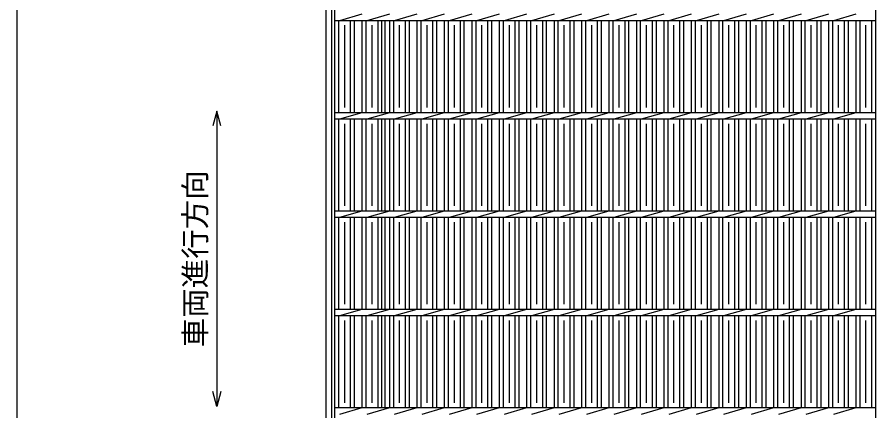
# Model space of a CAD drawing. Units: millimetres, scale not verified. Extents: x -1820 to 1736, y -1282 to 1048.
# Drawn here: x -1724 to -851, y -1 to 399 of the extents above; entities that cross this region are included whole.
import ezdxf
from ezdxf.enums import TextEntityAlignment as Align

# ---------------------------------------------------------------- set-up
doc = ezdxf.new("R2010")
doc.units = ezdxf.units.MM
doc.header["$LTSCALE"] = 10
for name, color, linetype, lineweight in [('0_2', 150, 'Continuous', 25), ('16', 3, 'Continuous', 25), ('19', 6, 'Continuous', 25), ('22', 2, 'Continuous', 25)]:
    doc.layers.add(name, color=color, linetype=linetype, lineweight=lineweight)
doc.styles.add('ベクトル', font='')
doc.styles.get('ベクトル').set_extended_font_data('ベクトル')

msp = doc.modelspace()

# ---------------------------------------------------------------- linework, layer by layer
at = {"layer": '0_2'}
msp.add_line((-1724, -1151.5), (-1724, 1048.5), dxfattribs=at)
at = {"layer": '16'}
for p, q in [((-1401, -396.5), (-1401, 694.5)), ((-851, -396.5), (-851, 694.5)), ((-1401, 395.75), (-1401, 402.25)), ((-1396, 395.75), (-1373.1, 402.25)), ((-1368.1, 395.75), (-1345.2, 402.25)), ((-1340.2, 395.75), (-1317.3, 402.25)), ((-1312.3, 395.75), (-1289.4, 402.25)), ((-1284.4, 395.75), (-1261.5, 402.25)), ((-1256.5, 395.75), (-1233.6, 402.25)), ((-1228.6, 395.75), (-1205.7, 402.25)), ((-1200.7, 395.75), (-1177.8, 402.25)), ((-1172.8, 395.75), (-1149.9, 402.25)), ((-1144.9, 395.75), (-1122, 402.25)), ((-1117, 395.75), (-1094.1, 402.25)), ((-1089.1, 395.75), (-1066.2, 402.25)), ((-1061.2, 395.75), (-1038.3, 402.25)), ((-1033.3, 395.75), (-1010.4, 402.25)), ((-1005.4, 395.75), (-982.5, 402.25)), ((-977.5, 395.75), (-954.6, 402.25)), ((-949.6, 395.75), (-926.7, 402.25)), ((-921.7, 395.75), (-898.8, 402.25)), ((-893.8, 395.75), (-870.9, 402.25)), ((-851, 395.75), (-851, 402.25)), ((-1401, 395.75), (-851, 395.75)), ((-1397, 302.25), (-1397, 395.75)), ((-1385, 302.25), (-1385, 395.75)), ((-1381, 302.25), (-1381, 395.75)), ((-1373.1, 302.25), (-1373.1, 395.75)), ((-1369.1, 302.25), (-1369.1, 395.75)), ((-1357.1, 302.25), (-1357.1, 395.75)), ((-1353.1, 302.25), (-1353.1, 395.75)), ((-1345.2, 302.25), (-1345.2, 395.75)), ((-1341.2, 302.25), (-1341.2, 395.75)), ((-1329.2, 302.25), (-1329.2, 395.75)), ((-1325.2, 302.25), (-1325.2, 395.75)), ((-1317.3, 302.25), (-1317.3, 395.75)), ((-1313.3, 302.25), (-1313.3, 395.75)), ((-1301.3, 302.25), (-1301.3, 395.75)), ((-1297.3, 302.25), (-1297.3, 395.75)), ((-1289.4, 302.25), (-1289.4, 395.75)), ((-1285.4, 302.25), (-1285.4, 395.75)), ((-1273.4, 302.25), (-1273.4, 395.75)), ((-1269.4, 302.25), (-1269.4, 395.75)), ((-1261.5, 302.25), (-1261.5, 395.75)), ((-1257.5, 302.25), (-1257.5, 395.75)), ((-1245.5, 302.25), (-1245.5, 395.75)), ((-1241.5, 302.25), (-1241.5, 395.75)), ((-1233.6, 302.25), (-1233.6, 395.75)), ((-1229.6, 302.25), (-1229.6, 395.75)), ((-1217.6, 302.25), (-1217.6, 395.75)), ((-1213.6, 302.25), (-1213.6, 395.75)), ((-1205.7, 302.25), (-1205.7, 395.75)), ((-1201.7, 302.25), (-1201.7, 395.75)), ((-1189.7, 302.25), (-1189.7, 395.75)), ((-1185.7, 302.25), (-1185.7, 395.75)), ((-1177.8, 302.25), (-1177.8, 395.75)), ((-1173.8, 302.25), (-1173.8, 395.75)), ((-1161.8, 302.25), (-1161.8, 395.75)), ((-1157.8, 302.25), (-1157.8, 395.75)), ((-1149.9, 302.25), (-1149.9, 395.75)), ((-1145.9, 302.25), (-1145.9, 395.75)), ((-1133.9, 302.25), (-1133.9, 395.75)), ((-1129.9, 302.25), (-1129.9, 395.75)), ((-1122, 302.25), (-1122, 395.75)), ((-1118, 302.25), (-1118, 395.75)), ((-1106, 302.25), (-1106, 395.75)), ((-1102, 302.25), (-1102, 395.75)), ((-1094.1, 302.25), (-1094.1, 395.75)), ((-1090.1, 302.25), (-1090.1, 395.75)), ((-1078.1, 302.25), (-1078.1, 395.75)), ((-1074.1, 302.25), (-1074.1, 395.75)), ((-1066.2, 302.25), (-1066.2, 395.75)), ((-1062.2, 302.25), (-1062.2, 395.75)), ((-1050.2, 302.25), (-1050.2, 395.75)), ((-1046.2, 302.25), (-1046.2, 395.75)), ((-1038.3, 302.25), (-1038.3, 395.75)), ((-1034.3, 302.25), (-1034.3, 395.75)), ((-1022.3, 302.25), (-1022.3, 395.75)), ((-1018.3, 302.25), (-1018.3, 395.75)), ((-1010.4, 302.25), (-1010.4, 395.75)), ((-1006.4, 302.25), (-1006.4, 395.75)), ((-994.4, 302.25), (-994.4, 395.75)), ((-990.4, 302.25), (-990.4, 395.75)), ((-982.5, 302.25), (-982.5, 395.75)), ((-978.5, 302.25), (-978.5, 395.75)), ((-966.5, 302.25), (-966.5, 395.75)), ((-962.5, 302.25), (-962.5, 395.75)), ((-954.6, 302.25), (-954.6, 395.75)), ((-950.6, 302.25), (-950.6, 395.75)), ((-938.6, 302.25), (-938.6, 395.75)), ((-934.6, 302.25), (-934.6, 395.75)), ((-926.7, 302.25), (-926.7, 395.75)), ((-922.7, 302.25), (-922.7, 395.75)), ((-910.7, 302.25), (-910.7, 395.75)), ((-906.7, 302.25), (-906.7, 395.75)), ((-898.8, 302.25), (-898.8, 395.75)), ((-894.8, 302.25), (-894.8, 395.75)), ((-882.8, 302.25), (-882.8, 395.75)), ((-878.8, 302.25), (-878.8, 395.75)), ((-871, 302.25), (-871, 395.75)), ((-867, 302.25), (-867, 395.75)), ((-855, 302.25), (-855, 395.75)), ((-1391, 307.25), (-1391, 390.75)), ((-1363.1, 307.25), (-1363.1, 390.75)), ((-1335.2, 307.25), (-1335.2, 390.75)), ((-1307.3, 307.25), (-1307.3, 390.75)), ((-1279.4, 307.25), (-1279.4, 390.75)), ((-1251.5, 307.25), (-1251.5, 390.75)), ((-1223.6, 307.25), (-1223.6, 390.75)), ((-1195.7, 307.25), (-1195.7, 390.75)), ((-1167.8, 307.25), (-1167.8, 390.75)), ((-1139.9, 307.25), (-1139.9, 390.75)), ((-1112, 307.25), (-1112, 390.75)), ((-1084.1, 307.25), (-1084.1, 390.75)), ((-1056.2, 307.25), (-1056.2, 390.75)), ((-1028.3, 307.25), (-1028.3, 390.75)), ((-1000.4, 307.25), (-1000.4, 390.75)), ((-972.5, 307.25), (-972.5, 390.75)), ((-944.6, 307.25), (-944.6, 390.75)), ((-916.7, 307.25), (-916.7, 390.75)), ((-888.8, 307.25), (-888.8, 390.75)), ((-861, 307.25), (-861, 390.75)), ((-1401, 302.25), (-851, 302.25)), ((-1401, 295.75), (-1401, 302.25)), ((-1396, 295.75), (-1373.1, 302.25)), ((-1368.1, 295.75), (-1345.2, 302.25)), ((-1340.2, 295.75), (-1317.3, 302.25)), ((-1312.3, 295.75), (-1289.4, 302.25)), ((-1284.4, 295.75), (-1261.5, 302.25)), ((-1256.5, 295.75), (-1233.6, 302.25)), ((-1228.6, 295.75), (-1205.7, 302.25)), ((-1200.7, 295.75), (-1177.8, 302.25)), ((-1172.8, 295.75), (-1149.9, 302.25)), ((-1144.9, 295.75), (-1122, 302.25)), ((-1117, 295.75), (-1094.1, 302.25)), ((-1089.1, 295.75), (-1066.2, 302.25)), ((-1061.2, 295.75), (-1038.3, 302.25)), ((-1033.3, 295.75), (-1010.4, 302.25)), ((-1005.4, 295.75), (-982.5, 302.25)), ((-977.5, 295.75), (-954.6, 302.25)), ((-949.6, 295.75), (-926.7, 302.25)), ((-921.7, 295.75), (-898.8, 302.25)), ((-893.8, 295.75), (-870.9, 302.25)), ((-851, 295.75), (-851, 302.25)), ((-1401, 295.75), (-851, 295.75)), ((-1397, 202.25), (-1397, 295.75)), ((-1391, 207.25), (-1391, 290.75)), ((-1385, 202.25), (-1385, 295.75)), ((-1381, 202.25), (-1381, 295.75)), ((-1373.1, 202.25), (-1373.1, 295.75)), ((-1369.1, 202.25), (-1369.1, 295.75)), ((-1363.1, 207.25), (-1363.1, 290.75)), ((-1357.1, 202.25), (-1357.1, 295.75)), ((-1353.1, 202.25), (-1353.1, 295.75)), ((-1345.2, 202.25), (-1345.2, 295.75)), ((-1341.2, 202.25), (-1341.2, 295.75)), ((-1335.2, 207.25), (-1335.2, 290.75)), ((-1329.2, 202.25), (-1329.2, 295.75)), ((-1325.2, 202.25), (-1325.2, 295.75)), ((-1317.3, 202.25), (-1317.3, 295.75)), ((-1313.3, 202.25), (-1313.3, 295.75)), ((-1307.3, 207.25), (-1307.3, 290.75)), ((-1301.3, 202.25), (-1301.3, 295.75)), ((-1297.3, 202.25), (-1297.3, 295.75)), ((-1289.4, 202.25), (-1289.4, 295.75)), ((-1285.4, 202.25), (-1285.4, 295.75)), ((-1279.4, 207.25), (-1279.4, 290.75)), ((-1273.4, 202.25), (-1273.4, 295.75)), ((-1269.4, 202.25), (-1269.4, 295.75)), ((-1261.5, 202.25), (-1261.5, 295.75)), ((-1257.5, 202.25), (-1257.5, 295.75)), ((-1251.5, 207.25), (-1251.5, 290.75)), ((-1245.5, 202.25), (-1245.5, 295.75)), ((-1241.5, 202.25), (-1241.5, 295.75)), ((-1233.6, 202.25), (-1233.6, 295.75)), ((-1229.6, 202.25), (-1229.6, 295.75)), ((-1223.6, 207.25), (-1223.6, 290.75)), ((-1217.6, 202.25), (-1217.6, 295.75)), ((-1213.6, 202.25), (-1213.6, 295.75)), ((-1205.7, 202.25), (-1205.7, 295.75)), ((-1201.7, 202.25), (-1201.7, 295.75)), ((-1195.7, 207.25), (-1195.7, 290.75)), ((-1189.7, 202.25), (-1189.7, 295.75)), ((-1185.7, 202.25), (-1185.7, 295.75)), ((-1177.8, 202.25), (-1177.8, 295.75)), ((-1173.8, 202.25), (-1173.8, 295.75)), ((-1167.8, 207.25), (-1167.8, 290.75)), ((-1161.8, 202.25), (-1161.8, 295.75)), ((-1157.8, 202.25), (-1157.8, 295.75)), ((-1149.9, 202.25), (-1149.9, 295.75)), ((-1145.9, 202.25), (-1145.9, 295.75)), ((-1139.9, 207.25), (-1139.9, 290.75)), ((-1133.9, 202.25), (-1133.9, 295.75)), ((-1129.9, 202.25), (-1129.9, 295.75)), ((-1122, 202.25), (-1122, 295.75)), ((-1118, 202.25), (-1118, 295.75)), ((-1112, 207.25), (-1112, 290.75)), ((-1106, 202.25), (-1106, 295.75)), ((-1102, 202.25), (-1102, 295.75)), ((-1094.1, 202.25), (-1094.1, 295.75)), ((-1090.1, 202.25), (-1090.1, 295.75)), ((-1084.1, 207.25), (-1084.1, 290.75)), ((-1078.1, 202.25), (-1078.1, 295.75)), ((-1074.1, 202.25), (-1074.1, 295.75)), ((-1066.2, 202.25), (-1066.2, 295.75)), ((-1062.2, 202.25), (-1062.2, 295.75)), ((-1056.2, 207.25), (-1056.2, 290.75)), ((-1050.2, 202.25), (-1050.2, 295.75)), ((-1046.2, 202.25), (-1046.2, 295.75)), ((-1038.3, 202.25), (-1038.3, 295.75)), ((-1034.3, 202.25), (-1034.3, 295.75)), ((-1028.3, 207.25), (-1028.3, 290.75)), ((-1022.3, 202.25), (-1022.3, 295.75)), ((-1018.3, 202.25), (-1018.3, 295.75)), ((-1010.4, 202.25), (-1010.4, 295.75)), ((-1006.4, 202.25), (-1006.4, 295.75)), ((-1000.4, 207.25), (-1000.4, 290.75)), ((-994.4, 202.25), (-994.4, 295.75)), ((-990.4, 202.25), (-990.4, 295.75)), ((-982.5, 202.25), (-982.5, 295.75)), ((-978.5, 202.25), (-978.5, 295.75)), ((-972.5, 207.25), (-972.5, 290.75)), ((-966.5, 202.25), (-966.5, 295.75)), ((-962.5, 202.25), (-962.5, 295.75)), ((-954.6, 202.25), (-954.6, 295.75)), ((-950.6, 202.25), (-950.6, 295.75)), ((-944.6, 207.25), (-944.6, 290.75)), ((-938.6, 202.25), (-938.6, 295.75)), ((-934.6, 202.25), (-934.6, 295.75)), ((-926.7, 202.25), (-926.7, 295.75)), ((-922.7, 202.25), (-922.7, 295.75)), ((-916.7, 207.25), (-916.7, 290.75)), ((-910.7, 202.25), (-910.7, 295.75)), ((-906.7, 202.25), (-906.7, 295.75)), ((-898.8, 202.25), (-898.8, 295.75)), ((-894.8, 202.25), (-894.8, 295.75)), ((-888.8, 207.25), (-888.8, 290.75)), ((-882.8, 202.25), (-882.8, 295.75)), ((-878.8, 202.25), (-878.8, 295.75)), ((-871, 202.25), (-871, 295.75)), ((-867, 202.25), (-867, 295.75)), ((-861, 207.25), (-861, 290.75)), ((-855, 202.25), (-855, 295.75)), ((-1401, 202.25), (-851, 202.25)), ((-1401, 195.75), (-1401, 202.25)), ((-1396, 195.75), (-1373.1, 202.25)), ((-1368.1, 195.75), (-1345.2, 202.25)), ((-1340.2, 195.75), (-1317.3, 202.25)), ((-1312.3, 195.75), (-1289.4, 202.25)), ((-1284.4, 195.75), (-1261.5, 202.25)), ((-1256.5, 195.75), (-1233.6, 202.25)), ((-1228.6, 195.75), (-1205.7, 202.25)), ((-1200.7, 195.75), (-1177.8, 202.25)), ((-1172.8, 195.75), (-1149.9, 202.25)), ((-1144.9, 195.75), (-1122, 202.25)), ((-1117, 195.75), (-1094.1, 202.25)), ((-1089.1, 195.75), (-1066.2, 202.25)), ((-1061.2, 195.75), (-1038.3, 202.25)), ((-1033.3, 195.75), (-1010.4, 202.25)), ((-1005.4, 195.75), (-982.5, 202.25)), ((-977.5, 195.75), (-954.6, 202.25)), ((-949.6, 195.75), (-926.7, 202.25)), ((-921.7, 195.75), (-898.8, 202.25)), ((-893.8, 195.75), (-870.9, 202.25)), ((-851, 195.75), (-851, 202.25)), ((-1401, 195.75), (-851, 195.75)), ((-1397, 102.25), (-1397, 195.75)), ((-1385, 102.25), (-1385, 195.75)), ((-1381, 102.25), (-1381, 195.75)), ((-1373.1, 102.25), (-1373.1, 195.75)), ((-1369.1, 102.25), (-1369.1, 195.75)), ((-1357.1, 102.25), (-1357.1, 195.75)), ((-1353.1, 102.25), (-1353.1, 195.75)), ((-1345.2, 102.25), (-1345.2, 195.75)), ((-1341.2, 102.25), (-1341.2, 195.75)), ((-1329.2, 102.25), (-1329.2, 195.75)), ((-1325.2, 102.25), (-1325.2, 195.75)), ((-1317.3, 102.25), (-1317.3, 195.75)), ((-1313.3, 102.25), (-1313.3, 195.75)), ((-1301.3, 102.25), (-1301.3, 195.75)), ((-1297.3, 102.25), (-1297.3, 195.75)), ((-1289.4, 102.25), (-1289.4, 195.75)), ((-1285.4, 102.25), (-1285.4, 195.75)), ((-1273.4, 102.25), (-1273.4, 195.75)), ((-1269.4, 102.25), (-1269.4, 195.75)), ((-1261.5, 102.25), (-1261.5, 195.75)), ((-1257.5, 102.25), (-1257.5, 195.75)), ((-1245.5, 102.25), (-1245.5, 195.75)), ((-1241.5, 102.25), (-1241.5, 195.75)), ((-1233.6, 102.25), (-1233.6, 195.75)), ((-1229.6, 102.25), (-1229.6, 195.75)), ((-1217.6, 102.25), (-1217.6, 195.75)), ((-1213.6, 102.25), (-1213.6, 195.75)), ((-1205.7, 102.25), (-1205.7, 195.75)), ((-1201.7, 102.25), (-1201.7, 195.75)), ((-1189.7, 102.25), (-1189.7, 195.75)), ((-1185.7, 102.25), (-1185.7, 195.75)), ((-1177.8, 102.25), (-1177.8, 195.75)), ((-1173.8, 102.25), (-1173.8, 195.75)), ((-1161.8, 102.25), (-1161.8, 195.75)), ((-1157.8, 102.25), (-1157.8, 195.75)), ((-1149.9, 102.25), (-1149.9, 195.75)), ((-1145.9, 102.25), (-1145.9, 195.75)), ((-1133.9, 102.25), (-1133.9, 195.75)), ((-1129.9, 102.25), (-1129.9, 195.75)), ((-1122, 102.25), (-1122, 195.75)), ((-1118, 102.25), (-1118, 195.75)), ((-1106, 102.25), (-1106, 195.75)), ((-1102, 102.25), (-1102, 195.75)), ((-1094.1, 102.25), (-1094.1, 195.75)), ((-1090.1, 102.25), (-1090.1, 195.75)), ((-1078.1, 102.25), (-1078.1, 195.75)), ((-1074.1, 102.25), (-1074.1, 195.75)), ((-1066.2, 102.25), (-1066.2, 195.75)), ((-1062.2, 102.25), (-1062.2, 195.75)), ((-1050.2, 102.25), (-1050.2, 195.75)), ((-1046.2, 102.25), (-1046.2, 195.75)), ((-1038.3, 102.25), (-1038.3, 195.75)), ((-1034.3, 102.25), (-1034.3, 195.75)), ((-1022.3, 102.25), (-1022.3, 195.75)), ((-1018.3, 102.25), (-1018.3, 195.75)), ((-1010.4, 102.25), (-1010.4, 195.75)), ((-1006.4, 102.25), (-1006.4, 195.75)), ((-994.4, 102.25), (-994.4, 195.75)), ((-990.4, 102.25), (-990.4, 195.75)), ((-982.5, 102.25), (-982.5, 195.75)), ((-978.5, 102.25), (-978.5, 195.75)), ((-966.5, 102.25), (-966.5, 195.75)), ((-962.5, 102.25), (-962.5, 195.75)), ((-954.6, 102.25), (-954.6, 195.75)), ((-950.6, 102.25), (-950.6, 195.75)), ((-938.6, 102.25), (-938.6, 195.75)), ((-934.6, 102.25), (-934.6, 195.75)), ((-926.7, 102.25), (-926.7, 195.75)), ((-922.7, 102.25), (-922.7, 195.75)), ((-910.7, 102.25), (-910.7, 195.75)), ((-906.7, 102.25), (-906.7, 195.75)), ((-898.8, 102.25), (-898.8, 195.75)), ((-894.8, 102.25), (-894.8, 195.75)), ((-882.8, 102.25), (-882.8, 195.75)), ((-878.8, 102.25), (-878.8, 195.75)), ((-871, 102.25), (-871, 195.75)), ((-867, 102.25), (-867, 195.75)), ((-855, 102.25), (-855, 195.75)), ((-1391, 107.25), (-1391, 190.75)), ((-1363.1, 107.25), (-1363.1, 190.75)), ((-1335.2, 107.25), (-1335.2, 190.75)), ((-1307.3, 107.25), (-1307.3, 190.75)), ((-1279.4, 107.25), (-1279.4, 190.75)), ((-1251.5, 107.25), (-1251.5, 190.75)), ((-1223.6, 107.25), (-1223.6, 190.75)), ((-1195.7, 107.25), (-1195.7, 190.75)), ((-1167.8, 107.25), (-1167.8, 190.75)), ((-1139.9, 107.25), (-1139.9, 190.75)), ((-1112, 107.25), (-1112, 190.75)), ((-1084.1, 107.25), (-1084.1, 190.75)), ((-1056.2, 107.25), (-1056.2, 190.75)), ((-1028.3, 107.25), (-1028.3, 190.75)), ((-1000.4, 107.25), (-1000.4, 190.75)), ((-972.5, 107.25), (-972.5, 190.75)), ((-944.6, 107.25), (-944.6, 190.75)), ((-916.7, 107.25), (-916.7, 190.75)), ((-888.8, 107.25), (-888.8, 190.75)), ((-861, 107.25), (-861, 190.75)), ((-1401, 102.25), (-851, 102.25)), ((-1401, 95.75), (-1401, 102.25)), ((-1396, 95.75), (-1373.1, 102.25)), ((-1368.1, 95.75), (-1345.2, 102.25)), ((-1340.2, 95.75), (-1317.3, 102.25)), ((-1312.3, 95.75), (-1289.4, 102.25)), ((-1284.4, 95.75), (-1261.5, 102.25)), ((-1256.5, 95.75), (-1233.6, 102.25)), ((-1228.6, 95.75), (-1205.7, 102.25)), ((-1200.7, 95.75), (-1177.8, 102.25)), ((-1172.8, 95.75), (-1149.9, 102.25)), ((-1144.9, 95.75), (-1122, 102.25)), ((-1117, 95.75), (-1094.1, 102.25)), ((-1089.1, 95.75), (-1066.2, 102.25)), ((-1061.2, 95.75), (-1038.3, 102.25)), ((-1033.3, 95.75), (-1010.4, 102.25)), ((-1005.4, 95.75), (-982.5, 102.25)), ((-977.5, 95.75), (-954.6, 102.25)), ((-949.6, 95.75), (-926.7, 102.25)), ((-921.7, 95.75), (-898.8, 102.25)), ((-893.8, 95.75), (-870.9, 102.25)), ((-851, 95.75), (-851, 102.25)), ((-1401, 95.75), (-851, 95.75)), ((-1397, 2.25), (-1397, 95.75)), ((-1391, 7.25), (-1391, 90.75)), ((-1385, 2.25), (-1385, 95.75)), ((-1381, 2.25), (-1381, 95.75)), ((-1373.1, 2.25), (-1373.1, 95.75)), ((-1369.1, 2.25), (-1369.1, 95.75)), ((-1363.1, 7.25), (-1363.1, 90.75)), ((-1357.1, 2.25), (-1357.1, 95.75)), ((-1353.1, 2.25), (-1353.1, 95.75)), ((-1345.2, 2.25), (-1345.2, 95.75)), ((-1341.2, 2.25), (-1341.2, 95.75)), ((-1335.2, 7.25), (-1335.2, 90.75)), ((-1329.2, 2.25), (-1329.2, 95.75)), ((-1325.2, 2.25), (-1325.2, 95.75)), ((-1317.3, 2.25), (-1317.3, 95.75)), ((-1313.3, 2.25), (-1313.3, 95.75)), ((-1307.3, 7.25), (-1307.3, 90.75)), ((-1301.3, 2.25), (-1301.3, 95.75)), ((-1297.3, 2.25), (-1297.3, 95.75)), ((-1289.4, 2.25), (-1289.4, 95.75)), ((-1285.4, 2.25), (-1285.4, 95.75)), ((-1279.4, 7.25), (-1279.4, 90.75)), ((-1273.4, 2.25), (-1273.4, 95.75)), ((-1269.4, 2.25), (-1269.4, 95.75)), ((-1261.5, 2.25), (-1261.5, 95.75)), ((-1257.5, 2.25), (-1257.5, 95.75)), ((-1251.5, 7.25), (-1251.5, 90.75)), ((-1245.5, 2.25), (-1245.5, 95.75)), ((-1241.5, 2.25), (-1241.5, 95.75)), ((-1233.6, 2.25), (-1233.6, 95.75)), ((-1229.6, 2.25), (-1229.6, 95.75)), ((-1223.6, 7.25), (-1223.6, 90.75)), ((-1217.6, 2.25), (-1217.6, 95.75)), ((-1213.6, 2.25), (-1213.6, 95.75)), ((-1205.7, 2.25), (-1205.7, 95.75)), ((-1201.7, 2.25), (-1201.7, 95.75)), ((-1195.7, 7.25), (-1195.7, 90.75)), ((-1189.7, 2.25), (-1189.7, 95.75)), ((-1185.7, 2.25), (-1185.7, 95.75)), ((-1177.8, 2.25), (-1177.8, 95.75)), ((-1173.8, 2.25), (-1173.8, 95.75)), ((-1167.8, 7.25), (-1167.8, 90.75)), ((-1161.8, 2.25), (-1161.8, 95.75)), ((-1157.8, 2.25), (-1157.8, 95.75)), ((-1149.9, 2.25), (-1149.9, 95.75)), ((-1145.9, 2.25), (-1145.9, 95.75)), ((-1139.9, 7.25), (-1139.9, 90.75)), ((-1133.9, 2.25), (-1133.9, 95.75)), ((-1129.9, 2.25), (-1129.9, 95.75)), ((-1122, 2.25), (-1122, 95.75)), ((-1118, 2.25), (-1118, 95.75)), ((-1112, 7.25), (-1112, 90.75)), ((-1106, 2.25), (-1106, 95.75)), ((-1102, 2.25), (-1102, 95.75)), ((-1094.1, 2.25), (-1094.1, 95.75)), ((-1090.1, 2.25), (-1090.1, 95.75)), ((-1084.1, 7.25), (-1084.1, 90.75)), ((-1078.1, 2.25), (-1078.1, 95.75)), ((-1074.1, 2.25), (-1074.1, 95.75)), ((-1066.2, 2.25), (-1066.2, 95.75)), ((-1062.2, 2.25), (-1062.2, 95.75)), ((-1056.2, 7.25), (-1056.2, 90.75)), ((-1050.2, 2.25), (-1050.2, 95.75)), ((-1046.2, 2.25), (-1046.2, 95.75)), ((-1038.3, 2.25), (-1038.3, 95.75)), ((-1034.3, 2.25), (-1034.3, 95.75)), ((-1028.3, 7.25), (-1028.3, 90.75)), ((-1022.3, 2.25), (-1022.3, 95.75)), ((-1018.3, 2.25), (-1018.3, 95.75)), ((-1010.4, 2.25), (-1010.4, 95.75)), ((-1006.4, 2.25), (-1006.4, 95.75)), ((-1000.4, 7.25), (-1000.4, 90.75)), ((-994.4, 2.25), (-994.4, 95.75)), ((-990.4, 2.25), (-990.4, 95.75)), ((-982.5, 2.25), (-982.5, 95.75)), ((-978.5, 2.25), (-978.5, 95.75)), ((-972.5, 7.25), (-972.5, 90.75)), ((-966.5, 2.25), (-966.5, 95.75)), ((-962.5, 2.25), (-962.5, 95.75)), ((-954.6, 2.25), (-954.6, 95.75)), ((-950.6, 2.25), (-950.6, 95.75)), ((-944.6, 7.25), (-944.6, 90.75)), ((-938.6, 2.25), (-938.6, 95.75)), ((-934.6, 2.25), (-934.6, 95.75)), ((-926.7, 2.25), (-926.7, 95.75)), ((-922.7, 2.25), (-922.7, 95.75)), ((-916.7, 7.25), (-916.7, 90.75)), ((-910.7, 2.25), (-910.7, 95.75)), ((-906.7, 2.25), (-906.7, 95.75)), ((-898.8, 2.25), (-898.8, 95.75)), ((-894.8, 2.25), (-894.8, 95.75)), ((-888.8, 7.25), (-888.8, 90.75)), ((-882.8, 2.25), (-882.8, 95.75)), ((-878.8, 2.25), (-878.8, 95.75)), ((-871, 2.25), (-871, 95.75)), ((-867, 2.25), (-867, 95.75)), ((-861, 7.25), (-861, 90.75)), ((-855, 2.25), (-855, 95.75)), ((-1401, 2.25), (-851, 2.25)), ((-1401, -4.25), (-1401, 2.25)), ((-1396, -4.25), (-1373.1, 2.25)), ((-1368.1, -4.25), (-1345.2, 2.25)), ((-1340.2, -4.25), (-1317.3, 2.25)), ((-1312.3, -4.25), (-1289.4, 2.25)), ((-1284.4, -4.25), (-1261.5, 2.25)), ((-1256.5, -4.25), (-1233.6, 2.25)), ((-1228.6, -4.25), (-1205.7, 2.25)), ((-1200.7, -4.25), (-1177.8, 2.25)), ((-1172.8, -4.25), (-1149.9, 2.25)), ((-1144.9, -4.25), (-1122, 2.25)), ((-1117, -4.25), (-1094.1, 2.25)), ((-1089.1, -4.25), (-1066.2, 2.25)), ((-1061.2, -4.25), (-1038.3, 2.25)), ((-1033.3, -4.25), (-1010.4, 2.25)), ((-1005.4, -4.25), (-982.5, 2.25)), ((-977.5, -4.25), (-954.6, 2.25)), ((-949.6, -4.25), (-926.7, 2.25)), ((-921.7, -4.25), (-898.8, 2.25)), ((-893.8, -4.25), (-870.9, 2.25)), ((-851, -4.25), (-851, 2.25))]:
    msp.add_line(p, q, dxfattribs=at)
at = {"layer": '19'}
for p, q in [((-1410, -411), (-1410, 709)), ((-1404, -405), (-1404, 703)), ((-1350, 302.25), (-1350, 395.75)), ((-1350, 202.25), (-1350, 295.75)), ((-1350, 102.25), (-1350, 195.75)), ((-1350, 2.25), (-1350, 95.75))]:
    msp.add_line(p, q, dxfattribs=at)
at = {"layer": '22', "color": 4}
for p, q in [((-1521, 303.5), (-1525, 288.5)), ((-1517, 288.5), (-1521, 303.5)), ((-1521, 303.5), (-1521, 3.5)), ((-1521, 3.5), (-1525, 18.5)), ((-1517, 18.5), (-1521, 3.5))]:
    msp.add_line(p, q, dxfattribs=at)

# ---------------------------------------------------------------- texts
at = {"layer": '22', "style": 'ベクトル'}
msp.add_text('車両進行方向', height=21.99, rotation=90, dxfattribs=at).set_placement((-1543, 63.5), align=Align.MIDDLE_LEFT)

doc.saveas('drawing.dxf')
